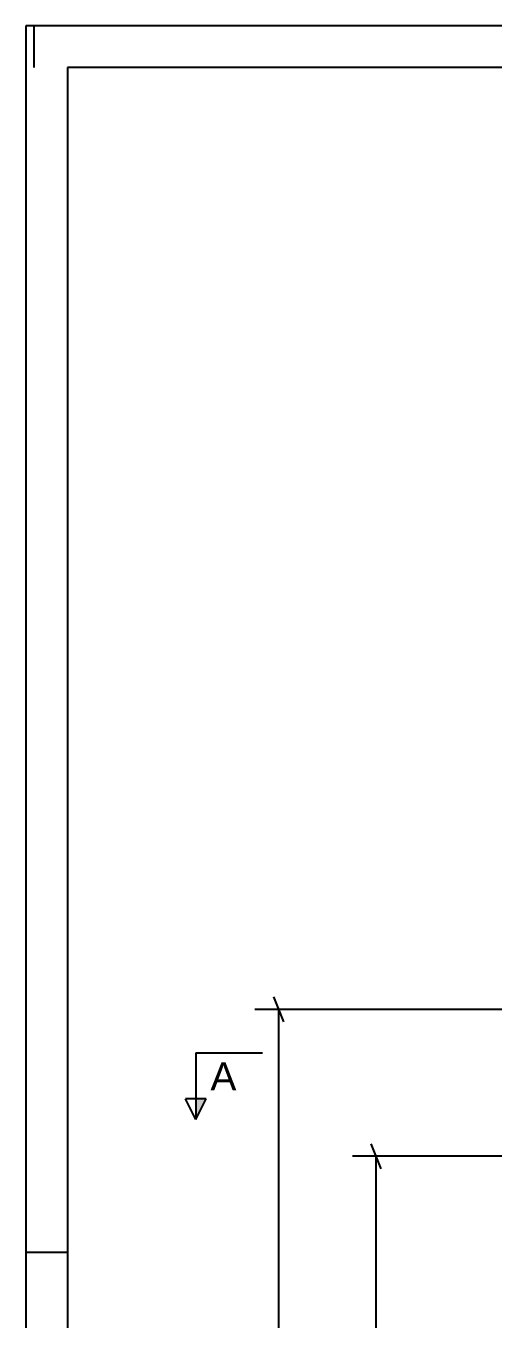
# Model space of a CAD drawing. Header units: millimetres. Extents: x 0 to 841, y 0 to 594.
# Drawn here: x 0 to 55.9, y 439 to 594 of the extents above; entities that cross this region are included whole.
import ezdxf

# ---------------------------------------------------------------- set-up
doc = ezdxf.new("R2010")
doc.units = ezdxf.units.MM
doc.styles.add('Arial', font='ARIAL.TTF', dxfattribs={"height": 0.2})
doc.styles.add('Arial Narrow', font='ARIALN.TTF', dxfattribs={"height": 0.2})

# ---------------------------------------------------------------- blocks, each defined once
blk = doc.blocks.new('Unknown-318885939-1135')
at = {"color": 5, "linetype": 'Continuous'}
for p, q in [((841, 594), (0, 594)), ((0, 594), (0, 0)), ((1, 589), (1, 594)), ((836, 589), (5, 589)), ((5, 589), (5, 5)), ((5, 447), (0, 447))]:
    blk.add_line(p, q, dxfattribs=at)
blk = doc.blocks.new('StraightDimension-318885939-4203 - 3359')
at = {"color": 7, "linetype": 'Continuous'}
for p, q in [((30.88, 474.62), (29.68, 477.62)), ((82.31, 476.12), (27.43, 476.12)), ((30.28, 324.92), (30.28, 476.12)), ((29.68, 326.42), (30.88, 323.42)), ((166.6, 324.92), (27.43, 324.92))]:
    blk.add_line(p, q, dxfattribs=at)
at = {"color": 0}
blk.add_wipeout([(29.53, 404.78), (25.33, 404.78), (25.33, 396.26), (29.53, 396.26)], dxfattribs=at)
at = {"color": 3, "style": 'Arial Narrow'}
blk.add_text('3780', height=2.863, rotation=90.0002, dxfattribs=at).set_placement((28.93, 396.86))
blk = doc.blocks.new('StraightDimension-318885939-4336 - 3359')
at = {"color": 7, "linetype": 'Continuous'}
for p, q in [((42.55, 457.02), (41.35, 460.02)), ((77.68, 458.52), (39.1, 458.52)), ((41.95, 332.66), (41.95, 458.52)), ((41.35, 334.16), (42.55, 331.16)), ((56.06, 332.66), (39.1, 332.66))]:
    blk.add_line(p, q, dxfattribs=at)
at = {"color": 0}
blk.add_wipeout([(41.2, 399.84), (37, 399.84), (37, 391.33), (41.2, 391.33)], dxfattribs=at)
at = {"color": 3, "style": 'Arial Narrow'}
blk.add_text('3147', height=2.863, rotation=90.0002, dxfattribs=at).set_placement((40.6, 391.93))
blk = doc.blocks.new('SectionMark-318885939-5042 - 3359')
at = {"linetype": 'Continuous'}
blk.add_hatch(color=6, dxfattribs=at).paths.add_polyline_path([(20.35, 465.42), (21.6, 465.42), (20.35, 462.92)])
at = {"color": 6, "linetype": 'Continuous'}
for p, q in [((20.35, 470.92), (28.35, 470.92)), ((20.35, 470.92), (20.35, 462.92)), ((20.35, 462.92), (19.1, 465.42)), ((21.6, 465.42), (19.1, 465.42)), ((20.35, 462.92), (21.6, 465.42))]:
    blk.add_line(p, q, dxfattribs=at)
at = {"color": 0, "linetype": 'Continuous'}
blk.add_wipeout([(25.21, 466.42), (25.21, 469.92), (22.1, 469.92), (22.1, 466.42)], dxfattribs=at)
at = {"color": 3, "linetype": 'Continuous', "style": 'Arial'}
blk.add_text('A', height=3.34, dxfattribs=at).set_placement((22.1, 466.42))

msp = doc.modelspace()

# ---------------------------------------------------------------- block references
msp.add_blockref('Unknown-318885939-1135', (0, 0))

# ---------------------------------------------------------------- next in the draw order: block references
msp.add_blockref('StraightDimension-318885939-4203 - 3359', (0, 0))

# ---------------------------------------------------------------- next in the draw order: block references
for name in ['SectionMark-318885939-5042 - 3359', 'StraightDimension-318885939-4336 - 3359']:
    msp.add_blockref(name, (0, 0))

doc.saveas('drawing.dxf')
